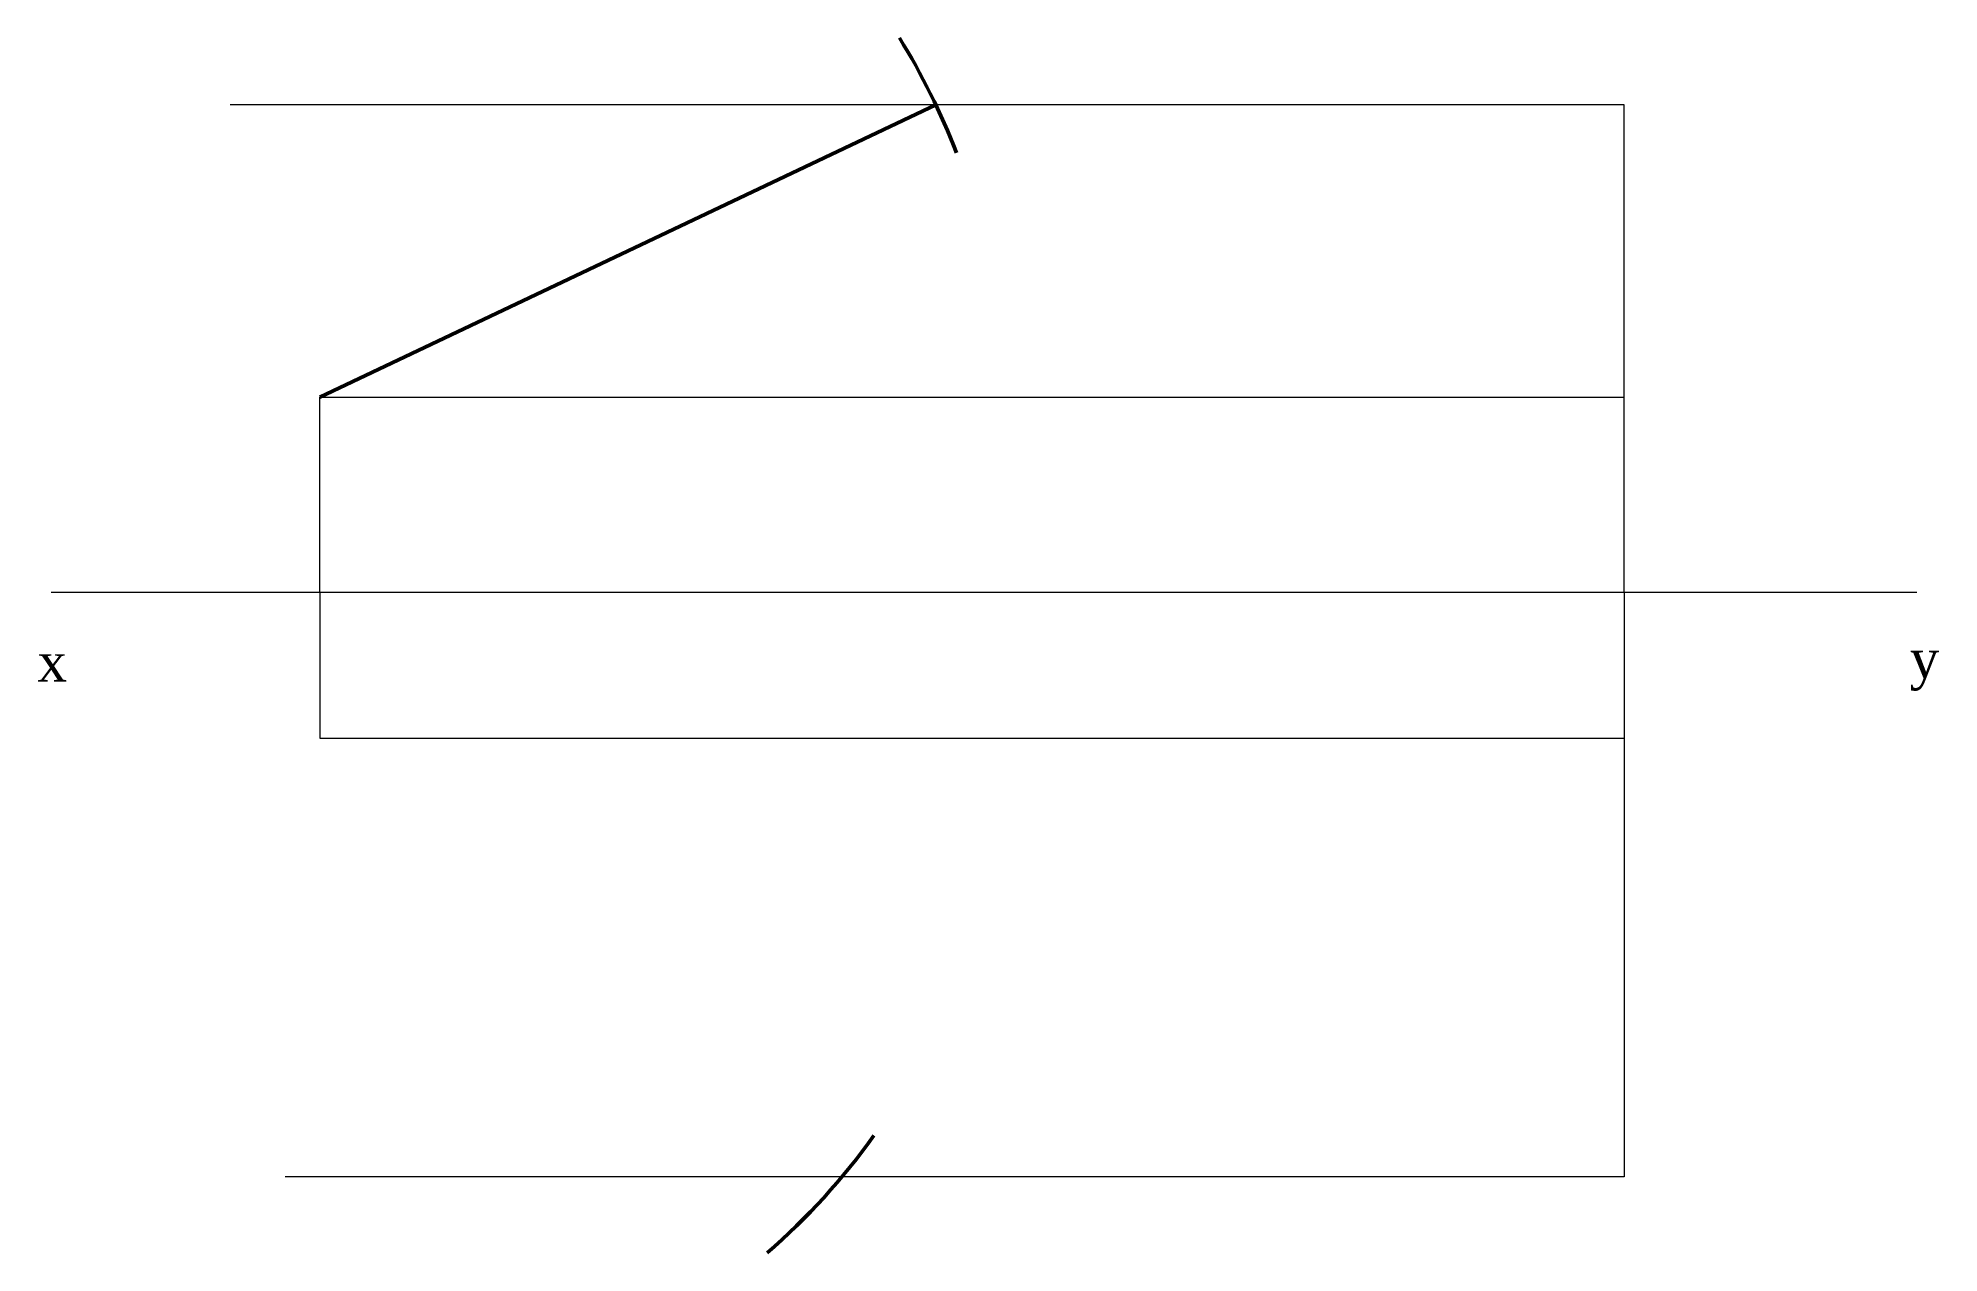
# Paper-space layout 'Layout10' of a CAD drawing. Header units: millimetres. Extents: x 32 to 227, y 20 to 145.
import ezdxf

# ---------------------------------------------------------------- set-up
doc = ezdxf.new("R2010")
doc.units = ezdxf.units.MM
for name, color, linetype, lineweight in [('PROJECTION LINE', 5, 'Continuous', 5), ('VISIBLE LINE', 250, 'Continuous', 50), ('XY LINE', 1, 'Continuous', 15)]:
    doc.layers.add(name, color=color, linetype=linetype, lineweight=lineweight)
doc.styles.get("Standard").update_dxf_attribs({"font": 'times.ttf', "height": 4})

psp = doc.layouts.new('Layout10')

# ---------------------------------------------------------------- linework, layer by layer
at = {"layer": 'PROJECTION LINE'}
for p, q in [((194.32, 137.71), (51.24, 137.71)), ((194.32, 87.71), (194.32, 137.71)), ((60.42, 87.71), (60.42, 107.71)), ((60.42, 107.71), (194.32, 107.71)), ((60.42, 87.71), (60.42, 72.71)), ((194.32, 87.71), (194.32, 27.71)), ((60.42, 72.71), (194.32, 72.71)), ((194.32, 27.71), (56.89, 27.71))]:
    psp.add_line(p, q, dxfattribs=at)
at = {"layer": 'VISIBLE LINE'}
psp.add_line((60.42, 107.71), (123.67, 137.71), dxfattribs=at)
for centre, start, end in [((60.42, 107.71), 21, 31.7714), ((60.42, 72.71), 311.0101, 324.3709)]:
    psp.add_arc(centre, 70, start, end, dxfattribs=at)
at = {"layer": 'XY LINE'}
psp.add_line((32.87, 87.71), (224.35, 87.71), dxfattribs=at)

# ---------------------------------------------------------------- texts
for s, p in [('x', (31.45, 78.53)), ('y', (223.64, 78.88))]:
    psp.add_text(s, height=4, dxfattribs=at).set_placement(p)

doc.saveas('drawing.dxf')
